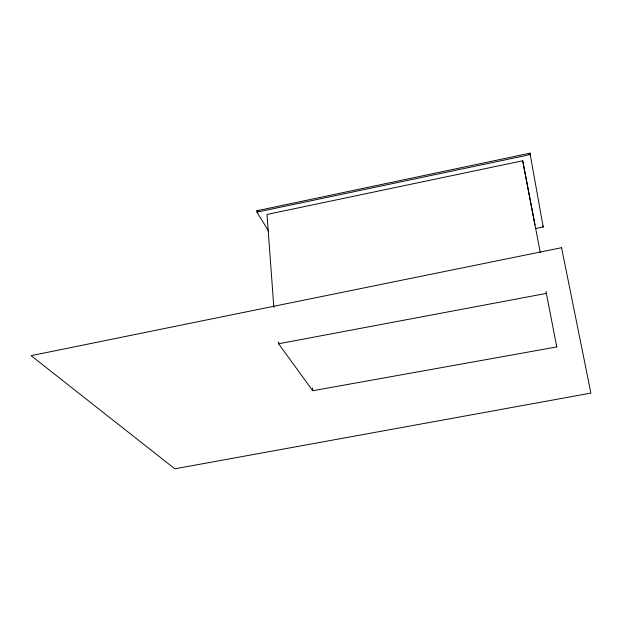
<?xml version="1.0" encoding="UTF-8"?>
<svg xmlns="http://www.w3.org/2000/svg" width="622" height="622" viewBox="0 0 622 622"><rect width="100%" height="100%" fill="white"/><g stroke="black" fill="none" stroke-linecap="round" stroke-linejoin="round"><path stroke-width="0.93" d="M528.21 153.976L529.967 153.183L530.247 154.583L256.956 212.141L256.863 210.772L529.967 153.183L543.193 227.014L535.596 228.523M540.261 252.485L522.698 160.787L267.017 214.45L273.851 307.431M278.609 343.779L546.373 293.39L556.768 346.936L312.718 390.725L278.609 343.779L278.469 341.952M256.863 210.772L258.806 210.765M256.956 212.141L268.525 231.003M542.944 225.716L543.193 227.014M522.698 160.787L534.951 224.892M556.41 345.086L556.768 346.936M546.015 291.524L546.373 293.39M312.485 388.004L312.718 390.725M561.565 247.696L31.1 355.667L174.836 468.817L590.9 393.096L561.565 247.696"/></g></svg>
